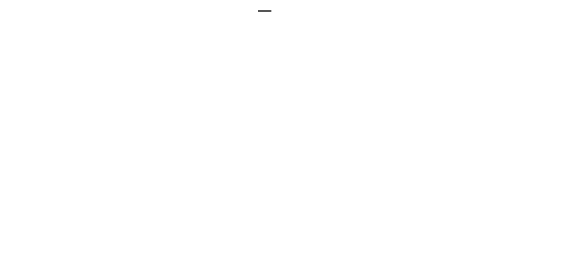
# Model space of a CAD drawing. Extents: x -4349 to 4361, y -3997 to 5633.
# Drawn here: x -445 to 1451, y -1736 to -872 of the extents above; entities that cross this region are included whole.
import ezdxf

# ---------------------------------------------------------------- set-up
doc = ezdxf.new("R2010")
doc.units = 0
doc.header["$LTSCALE"] = 5
doc.header["$PDMODE"] = 33
doc.header["$PDSIZE"] = 20
for name, color, linetype in [('PRODUCT', 3, 'CONTINUOUS'), ('REFERENCE', 9, 'CONTINUOUS'), ('REVIEW_REQUIRED', 30, 'CONTINUOUS')]:
    doc.layers.add(name, color=color, linetype=linetype)
doc.styles.add('LG1', font='arial.ttf', dxfattribs={"height": 185})
doc.dimstyles.new('LG_DIM', dxfattribs={"dimtxt": 185, "dimasz": 120, "dimexe": 50, "dimexo": 1, "dimgap": 50, "dimtad": 1, "dimdec": 0, "dimrnd": 10, "dimtxsty": 'LG1', "dimcen": 2.5, "dimclrt": 4, "dimadec": 4, "dimazin": 3, "dimtfac": 1, "dimtdec": 0, "dimtmove": 0, "dimatfit": 3, "dimarcsym": 0})

# ---------------------------------------------------------------- blocks, each defined once
blk = doc.blocks.new('*D4')
at = {"layer": 'REFERENCE', "color": 0}
for p in [(-3187.7, 371), (3206.3, 371), (3206.3, -3876)]:
    blk.add_point(p, dxfattribs=at)
at = {"layer": 'REVIEW_REQUIRED', "color": 0, "lineweight": -2}
for p, q in [((-3187.7, 370), (-3187.7, -3926)), ((3206.3, 370), (3206.3, -3926)), ((-3067.7, -3876), (-586.2, -3876)), ((3086.3, -3876), (66, -3876))]:
    blk.add_line(p, q, dxfattribs=at)
at = {"layer": 'REVIEW_REQUIRED', "color": 0}
for points in [[(-3067.7, -3856), (-3067.7, -3896), (-3187.7, -3876)], [(3086.3, -3896), (3086.3, -3856), (3206.3, -3876)]]:
    blk.add_solid(points, dxfattribs=at)
at = {"layer": 'REVIEW_REQUIRED', "color": 4, "insert": (-260.1, -3876), "char_height": 185, "attachment_point": 5, "style": 'LG1'}
blk.add_mtext('\\A1;6390', dxfattribs=at)
blk = doc.blocks.new('*D7')
at = {"layer": 'REFERENCE', "color": 0}
for p in [(2, 2370), (445.9, -2371.6), (4080.7, -2371.6)]:
    blk.add_point(p, dxfattribs=at)
at = {"layer": 'REVIEW_REQUIRED', "color": 0, "lineweight": -2}
for p, q in [((3, 2370), (4130.7, 2370)), ((4080.7, 2250), (4080.7, 143.6)), ((4080.7, -2251.6), (4080.7, -145.3)), ((446.9, -2371.6), (4130.7, -2371.6))]:
    blk.add_line(p, q, dxfattribs=at)
at = {"layer": 'REVIEW_REQUIRED', "color": 0}
for points in [[(4100.7, 2250), (4060.7, 2250), (4080.7, 2370)], [(4060.7, -2251.6), (4100.7, -2251.6), (4080.7, -2371.6)]]:
    blk.add_solid(points, dxfattribs=at)
at = {"layer": 'REVIEW_REQUIRED', "color": 4, "insert": (4080.7, -0.8), "char_height": 185, "attachment_point": 5, "style": 'LG1'}
blk.add_mtext('\\A1;4740', dxfattribs=at)

msp = doc.modelspace()

# ---------------------------------------------------------------- linework, layer by layer
at = {"layer": 'PRODUCT', "linetype": 'Continuous', "lineweight": 0}
msp.add_line((446.9, -871.6), (401.9, -871.6), dxfattribs=at)

# ---------------------------------------------------------------- dimensions: what is measured, and where the dimension line sits
at = {"layer": 'REVIEW_REQUIRED'}
dim = msp.add_linear_dim(base=(4080.7, -2371.6), p1=(2, 2370), p2=(445.9, -2371.6), angle=90, dimstyle='LG_DIM', override={"dimlfac": 1, "dimtxsty": 'LG1', "dimsah": 1, "dimtolj": 1}, dxfattribs=at)
dim.commit()
dim.dimension.update_dxf_attribs({"geometry": '*D7', "text_midpoint": (4080.7, -0.8)})
dim = msp.add_linear_dim(base=(3206.3, -3876), p1=(-3187.7, 371), p2=(3206.3, 371), dimstyle='LG_DIM', dxfattribs=at)
dim.commit()
dim.dimension.update_dxf_attribs({"geometry": '*D4', "text_midpoint": (-260.1, -3876), "dimtype": 160})

doc.saveas('drawing.dxf')
